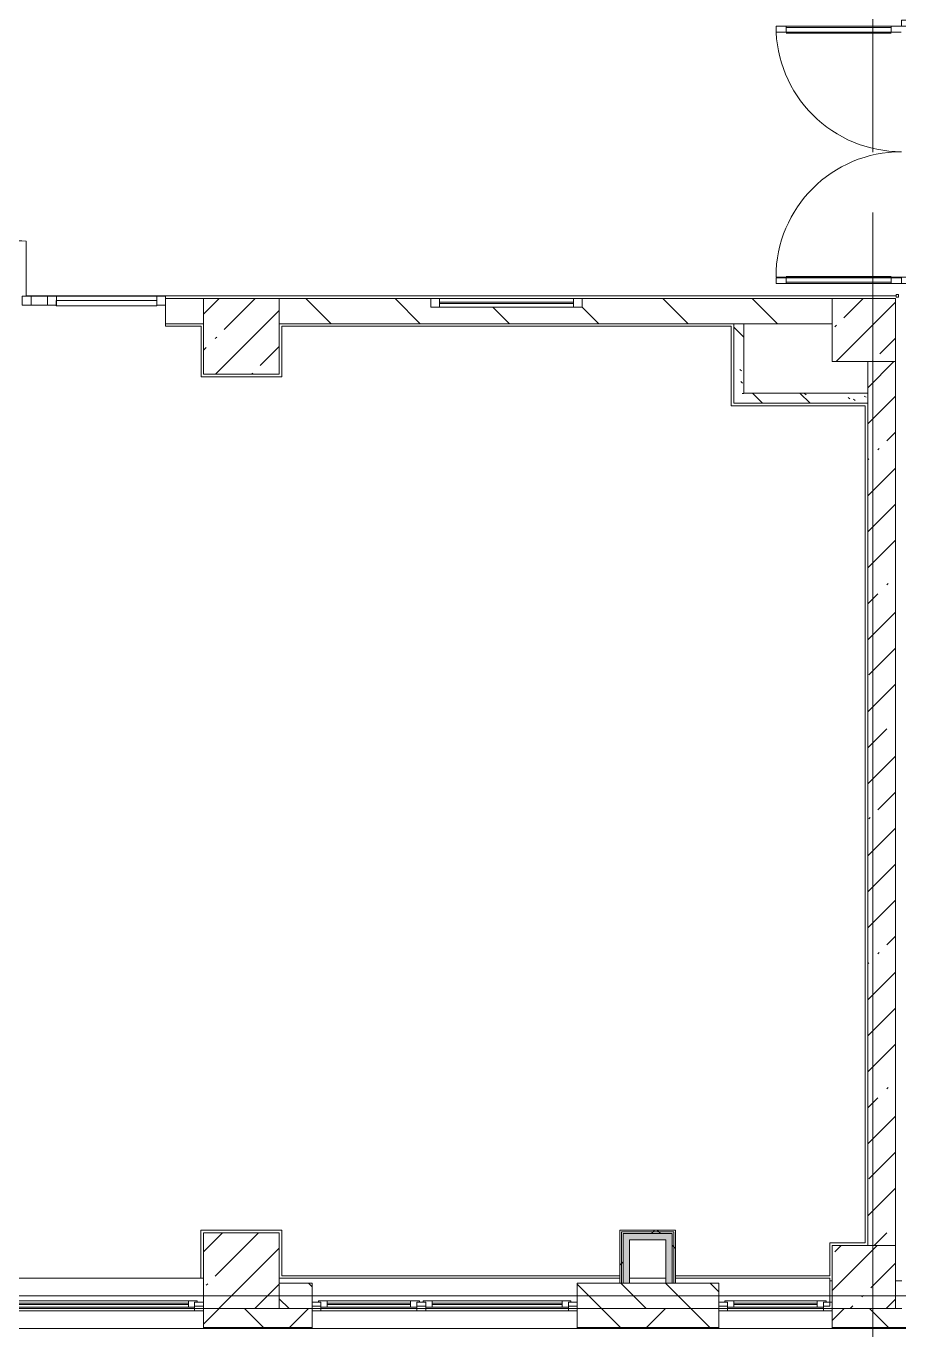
# Model space of a CAD drawing. Header units: millimetres. Extents: x 1322 to 199238, y -8553 to 29000.
# Drawn here: x 103833 to 110745, y -269 to 10057 of the extents above; entities that cross this region are included whole.
import ezdxf

# ---------------------------------------------------------------- set-up
doc = ezdxf.new("R2010")
doc.units = ezdxf.units.MM
doc.linetypes.add('Осевая', pattern=[3175, 635, -476.25, 1587.5, -476.25])
for name, color, linetype, lineweight, true_color in [('A-DETL-GENF-3', 7, 'Continuous', 5, 0xaaaaaa), ('A-DOOR-6', 7, 'Continuous', 5, 0xaaaaaa), ('A-FLOR-2', 7, 'Continuous', 5, 0xaaaaaa), ('I-WALL-1', 7, 'Continuous', 5, 0xe7e7e7), ('I-WALL-5', 7, 'Continuous', 5, 0x787878)]:
    doc.layers.add(name, color=color, linetype=linetype, lineweight=lineweight, true_color=true_color)
for name, color, linetype, lineweight in [('A-GLAZ-3', 7, 'Continuous', 5), ('A-GLAZ-CURT-2', 7, 'Continuous', 5), ('A-GLAZ-CWMG-2', 7, 'Continuous', 5), ('A-WALL', 7, 'Continuous', 9), ('A-WALL-4', 7, 'Continuous', 5), ('I-WALL-3', 7, 'Continuous', 5), ('S-COLS-1', 7, 'Continuous', 5), ('Оси', 7, 'Continuous', 9), ('Оси-2', 7, 'Осевая', 9)]:
    doc.layers.add(name, color=color, linetype=linetype, lineweight=lineweight)
pattern_1 = [(135, (72227.77, 0), (-377.171, -377.171), [533.4, -88.9, 17.78, -88.9]), (135, (72227.77, 376.94), (-377.171, -377.171), []), (50, (72227.77, 0), (637.6445, -55.7866), [66.675, -733.425]), (355, (72227.8, 0), (-123.349, 668.699), [53.34, -586.74]), (100.451, (72280.9, -4.65), (514.299, 612.908), [56.665, -623.315]), (46.184, (72227.8, 177.8), (948.776, -147.15), [100.012, -1100.137]), (96.636, (72306.8, 165.5), (830.91, 865.997), [84.998, -934.973]), (351.184, (72227.8, 177.8), (830.918, 865.988), [80.01, -880.11]), (21, (72316.67, 133.35), (530.6506, -357.928), [66.675, -733.425]), (326, (72316.7, 133.35), (216.308, 644.658), [53.34, -586.74]), (71.451, (72360.9, 103.5), (746.96, 286.724), [56.665, -623.315]), (37.5, (72227.77, 0), (10.8105, 295.9426), [16.764, -562.864, 16.764, -578.866, -588.962]), (37.5, (72227.77, 0), (10.8105, 295.9426), [-1175.258, 16.764, -572.198]), (7.5, (72227.77, 0), (233.8692, 350.6318), [16.764, -322.834, 16.764, -549.529, -224.472]), (7.5, (72227.77, 0), (233.8692, 350.6318), [-905.891, 16.764, -207.708]), (327.5, (72029.52, 0), (474.5678, -20.0513), [16.764, -205.486, 16.764, -676.656, -920.115]), (327.5, (72029.52, 0), (474.5678, -20.0513), [-915.67, 16.764, -903.351]), (317.5, (71940.62, 0), (518.452, 88.9934), [16.764, -272.161, 16.764, -443.738, -653.415]), (317.5, (71940.62, 0), (518.452, 88.9934), [-749.427, 16.764, -636.651])]
pattern_2 = [(135, (72227.77, 0), (-353.5534, -353.5534), [])]
pattern_3 = [(45, (72227.8, 0), (-530.33, 530.33), []), (135, (72227.8, 0), (-530.33, -530.33), [])]

# ---------------------------------------------------------------- blocks, each defined once
blk = doc.blocks.new('BSC_Колонна _Прямоугольная - 600х600-V151-1_10_3_птичка')
at = {"layer": 'S-COLS-1'}
h = blk.add_hatch(dxfattribs=at)
h.set_pattern_fill('FP_84', color=256, style=0, pattern_type=2)
h.set_pattern_definition([(45, (-33310, -7600), (-285.123, 285.123), []), (45, (-33024.88, -7600), (-285.123, 285.123), [504.031, -100.806, 16.764, -84.042])])
h.paths.add_polyline_path([(300, -300), (300, 300), (-300, 300), (-300, -300)])
for p, q in [((300, 300), (-300, 300)), ((-300, 300), (-300, -300)), ((300, -300), (300, 300)), ((-300, -300), (300, -300))]:
    blk.add_line(p, q, dxfattribs=at)
blk = doc.blocks.new('BSC_Колонна _Прямоугольная - 600х600-V152-1_10_3_птичка')
at = {"layer": 'S-COLS-1'}
h = blk.add_hatch(dxfattribs=at)
h.set_pattern_fill('FP_85', color=256, style=0, pattern_type=2)
h.set_pattern_definition([(45, (-33310, -200), (-285.123, 285.123), []), (45, (-33024.88, -200), (-285.123, 285.123), [504.031, -100.806, 16.764, -84.042])])
h.paths.add_polyline_path([(300, -300), (300, 300), (-300, 300), (-300, -300)])
for p, q in [((300, 300), (-300, 300)), ((-300, 300), (-300, -300)), ((300, -300), (300, 300)), ((-300, -300), (300, -300))]:
    blk.add_line(p, q, dxfattribs=at)
blk = doc.blocks.new('120_Окно_СКБ_2Ст - 120_Окно_СКБ_2Ст 2100х2500 _мал створка справа_-22445857-1_10_3_птичка')
at = {"layer": 'A-GLAZ-3'}
for p, q in [((-1050, -127), (-1050, -57)), ((-1050, -57), (-980, -57)), ((1050, -57), (-1050, -57)), ((-980, -57), (-980, -127)), ((150, -87), (-980, -87)), ((-980, -87), (-980, -127)), ((-930, -137), (-930, -87)), ((100, -137), (100, -87)), ((150, -127), (150, -57)), ((150, -57), (220, -57)), ((150, -127), (150, -87)), ((220, -57), (220, -127)), ((980, -87), (220, -87)), ((220, -87), (220, -127)), ((270, -137), (270, -87)), ((930, -137), (930, -87)), ((980, -127), (980, -57)), ((980, -57), (1050, -57)), ((980, -127), (980, -87)), ((1050, -57), (1050, -127)), ((-980, -127), (-1050, -127)), ((-1050, -127), (-1000, -127)), ((-980, -127), (-1000, -127)), ((-1000, -127), (-1000, -137)), ((-1000, -137), (170, -137)), ((170, -137), (-1000, -137)), ((-930, -107), (100, -107)), ((100, -117), (-930, -117)), ((220, -127), (150, -127)), ((170, -127), (150, -127)), ((170, -127), (200, -127)), ((170, -137), (170, -127)), ((220, -127), (200, -127)), ((200, -127), (200, -137)), ((200, -137), (1000, -137)), ((1000, -137), (200, -137)), ((270, -107), (930, -107)), ((930, -117), (270, -117)), ((1050, -127), (980, -127)), ((1000, -127), (980, -127)), ((1000, -127), (1050, -127)), ((1000, -137), (1000, -127))]:
    blk.add_line(p, q, dxfattribs=at)
blk = doc.blocks.new('Дверь_Витражная_остекление_ - ДВН_ДАО_Главный вход_1800 в свету 5-32258809-1_10_3_птичка')
at = {"layer": 'A-DETL-GENF-3'}
for p, q in [((-993, -1013), (-993, -21)), ((-993, -21), (-993, -1013)), ((-993, -100), (-948, -100)), ((-983, -933), (-983, -100)), ((-948, -1013), (-948, -21)), ((-948, -1013), (-948, -21)), ((-939, -933), (-939, -100)), ((989, -933), (989, -100)), ((998, -1013), (998, -20)), ((998, -20), (998, -1013)), ((1043, -100), (998, -100)), ((1033, -933), (1033, -100)), ((1043, -1013), (1043, -20)), ((1043, -1013), (1043, -20)), ((-993, -933), (-948, -933)), ((-993, -1013), (-948, -1013)), ((-993, -1013), (-948, -1013)), ((1043, -933), (998, -933)), ((1043, -1013), (998, -1013)), ((998, -1013), (1043, -1013))]:
    blk.add_line(p, q, dxfattribs=at)
at = {"layer": 'A-DOOR-6'}
for p, q in [((-1043, 20), (-993, 20)), ((-1043, -20), (-1043, 20)), ((-993, 20), (-993, -20)), ((993, 20), (1043, 20)), ((993, -20), (993, 20)), ((1043, 20), (1043, -20)), ((-993, -20), (-1043, -20)), ((-993, -1013), (-993, -21)), ((1043, -20), (993, -20)), ((993, -1013), (993, -21))]:
    blk.add_line(p, q, dxfattribs=at)
for centre, start, end in [((-993, -20), 270, 0), ((993, -20), 180, 270)]:
    blk.add_arc(centre, 993, start, end, dxfattribs=at)
blk = doc.blocks.new('BSC_Колонна _Прямоугольная - 500х500-V203-1_10_3_птичка')
at = {"layer": 'S-COLS-1'}
h = blk.add_hatch(dxfattribs=at)
h.set_pattern_fill('FP_119', color=256, style=0, pattern_type=2)
h.set_pattern_definition([(45, (-38240, -150), (-285.123, 285.123), []), (45, (-37954.88, -150), (-285.123, 285.123), [504.031, -100.806, 16.764, -84.042])])
h.paths.add_polyline_path([(160, -250), (250, -250), (250, 250), (-250, 250), (-250, -250)])
for p, q in [((250, 250), (-250, 250)), ((-250, 250), (-250, -250)), ((250, -250), (250, 250)), ((-250, -250), (250, -250))]:
    blk.add_line(p, q, dxfattribs=at)
blk = doc.blocks.new('BSC_Колонна _Прямоугольная - 500х500-V204-1_10_3_птичка')
at = {"layer": 'S-COLS-1'}
h = blk.add_hatch(dxfattribs=at)
h.set_pattern_fill('FP_120', color=256, style=0, pattern_type=2)
h.set_pattern_definition([(45, (-38240, -7650), (-285.123, 285.123), []), (45, (-37954.88, -7650), (-285.123, 285.123), [504.031, -100.806, 16.764, -84.042])])
h.paths.add_polyline_path([(250, -250), (250, 250), (-250, 250), (-250, -250), (30, -250)])
for p, q in [((250, 250), (-250, 250)), ((-250, 250), (-250, -250)), ((250, -250), (250, 250)), ((-250, -250), (250, -250))]:
    blk.add_line(p, q, dxfattribs=at)
blk = doc.blocks.new('120_Окно_СКБ_2Ст - 120_Окно_СКБ_2Ст 2800х2500_створка_-22445922-1_10_3_птичка')
at = {"layer": 'A-GLAZ-3'}
for p, q in [((-1400, -127), (-1400, -57)), ((-1400, -57), (-1330, -57)), ((1400, -57), (-1400, -57)), ((-1330, -57), (-1330, -127)), ((500, -87), (-1330, -87)), ((-1330, -87), (-1330, -127)), ((-1280, -137), (-1280, -87)), ((450, -137), (450, -87)), ((500, -127), (500, -57)), ((500, -57), (570, -57)), ((500, -127), (500, -87)), ((570, -57), (570, -127)), ((1330, -87), (570, -87)), ((570, -87), (570, -127)), ((620, -137), (620, -87)), ((1280, -137), (1280, -87)), ((1330, -127), (1330, -57)), ((1330, -57), (1400, -57)), ((1330, -127), (1330, -87)), ((1400, -57), (1400, -127)), ((-1330, -127), (-1400, -127)), ((-1400, -127), (-1350, -127)), ((-1330, -127), (-1350, -127)), ((-1350, -127), (-1350, -137)), ((-1350, -137), (520, -137)), ((520, -137), (-1350, -137)), ((-1280, -107), (450, -107)), ((450, -117), (-1280, -117)), ((570, -127), (500, -127)), ((520, -127), (500, -127)), ((520, -127), (550, -127)), ((520, -137), (520, -127)), ((570, -127), (550, -127)), ((550, -127), (550, -137)), ((550, -137), (1350, -137)), ((1350, -137), (550, -137)), ((620, -107), (1280, -107)), ((1280, -117), (620, -117)), ((1400, -127), (1330, -127)), ((1350, -127), (1330, -127)), ((1350, -127), (1400, -127)), ((1350, -137), (1350, -127))]:
    blk.add_line(p, q, dxfattribs=at)
blk = doc.blocks.new('120_Окно_СКБ_1Ст - 120_Окно_СКБ_1Ст 900х2500_h_-V234-1_10_3_птичка')
at = {"layer": 'A-GLAZ-3'}
for p, q in [((-450, -127), (-450, -57)), ((-450, -57), (-380, -57)), ((450, -57), (-450, -57)), ((-380, -57), (-380, -127)), ((380, -87), (-380, -87)), ((-380, -87), (-380, -127)), ((-330, -137), (-330, -87)), ((330, -137), (330, -87)), ((380, -127), (380, -57)), ((380, -57), (450, -57)), ((380, -127), (380, -87)), ((450, -57), (450, -127)), ((-380, -127), (-450, -127)), ((-450, -127), (-400, -127)), ((-380, -127), (-400, -127)), ((-400, -127), (-400, -137)), ((-400, -137), (400, -137)), ((400, -137), (-400, -137)), ((-330, -107), (330, -107)), ((330, -117), (-330, -117)), ((450, -127), (380, -127)), ((400, -127), (380, -127)), ((400, -127), (450, -127)), ((400, -137), (400, -127))]:
    blk.add_line(p, q, dxfattribs=at)
blk = doc.blocks.new('Прямоугольный импост - 50 x 70 мм-31700031-1_10_3_птичка')
at = {"layer": 'A-GLAZ-CWMG-2'}
for p, q in [((-70, 35), (0, 35)), ((-70, -35), (-70, 35)), ((0, 35), (0, -35)), ((0, -35), (-70, -35))]:
    blk.add_line(p, q, dxfattribs=at)
blk = doc.blocks.new('Системная панель - Стемалит - 40мм-31720939-1_10_3_птичка')
at = {"layer": 'A-GLAZ-CURT-2'}
for p, q in [((65, 35), (-65, 35)), ((-65, 35), (-65, -35)), ((65, -35), (65, 35)), ((-65, -35), (65, -35))]:
    blk.add_line(p, q, dxfattribs=at)
blk = doc.blocks.new('Прямоугольный импост - 50 x 70 мм-31687886-1_10_3_птичка')
at = {"layer": 'A-GLAZ-CWMG-2'}
for p, q in [((-35, 35), (35, 35)), ((-35, -35), (-35, 35)), ((35, 35), (35, -35)), ((35, -35), (-35, -35))]:
    blk.add_line(p, q, dxfattribs=at)
blk = doc.blocks.new('Системная панель - Стекло - 40мм-V270-1_10_3_птичка')
at = {"layer": 'A-GLAZ-CURT-2'}
h = blk.add_hatch(dxfattribs=at)
h.set_pattern_fill('FP_173', color=256, style=0, pattern_type=2)
h.set_pattern_definition([(45, (-32742.5, -7383), (-1414.21, 1414.21), [1000, -3000]), (45, (-33742.5, -7883), (-1414.21, 1414.21), [3000, -1000]), (45, (-31742.5, -8383), (-1414.21, 1414.21), [1000, -3000])])
h.paths.add_polyline_path([(-335, -40), (398, -35), (398, 0), (-398, 0), (-398, -40)])
for p, q in [((398, 0), (-398, 0)), ((-398, 0), (-398, -40)), ((398, -40), (398, 0)), ((-398, -40), (398, -40))]:
    blk.add_line(p, q, dxfattribs=at)
blk = doc.blocks.new('Прямоугольный импост - 50 x 70 мм-31702100-1_10_3_птичка')
at = {"layer": 'A-GLAZ-CWMG-2'}
for p, q in [((-35, 35), (35, 35)), ((-35, -35), (-35, 35)), ((35, 35), (35, -35)), ((35, -35), (-35, -35))]:
    blk.add_line(p, q, dxfattribs=at)
blk = doc.blocks.new('Прямоугольный импост - 50 x 70 мм-31720914-1_10_3_птичка')
at = {"layer": 'A-GLAZ-CWMG-2'}
blk.add_line((24940, 7918), (24145, 7918), dxfattribs=at)
blk = doc.blocks.new('120_Окно_СКБ_1Ст - 120_Окно_СКБ_1Ст 400х1200 EI30-24228909-1_10_3_птичка')
at = {"layer": 'A-GLAZ-3'}
for p, q in [((-600, 30), (-600, 100)), ((-600, 100), (-530, 100)), ((600, 100), (-600, 100)), ((-530, 30), (-600, 30)), ((-600, 30), (600, 30)), ((-530, 100), (-530, 30)), ((530, 70), (-530, 70)), ((530, 60), (-530, 60)), ((530, 30), (530, 100)), ((530, 100), (600, 100)), ((600, 30), (530, 30)), ((600, 100), (600, 30))]:
    blk.add_line(p, q, dxfattribs=at)

msp = doc.modelspace()

# ---------------------------------------------------------------- hatches: boundary and pattern name
at = {"layer": 'A-WALL-4'}
h = msp.add_hatch(dxfattribs=at)
h.set_pattern_fill('FP_67', color=256, style=0, pattern_type=2)
h.set_pattern_definition([(135, (72227.77, 0), (-176.7767, -176.7767), [])])
h.paths.add_polyline_path([(105837.8, -100), (106097.8, -100), (106097.8, 100), (105837.8, 100), (105837.8, -99.8)])
h.paths.add_polyline_path([(109200.8, -100), (109317.8, -100), (109317.8, 100), (108197.8, 100), (108197.8, -100), (108270.9, -100)])
h = msp.add_hatch(dxfattribs=at)
h.set_pattern_fill('FP_56', color=256, style=0, pattern_type=2)
h.set_pattern_definition([(45, (72227.77, 0), (-353.5534, 353.5534), []), (135, (72227.77, 0), (-353.5534, -353.5534), [])])
h.paths.add_polyline_path([(147921.6, -250), (147927.8, -250), (147927.8, -100), (146207.8, -100), (146207.8, -250), (147919.8, -250)])
h.paths.add_polyline_path([(139888.5, -250), (142887.8, -250), (142887.8, -100), (139287.8, -100), (139287.8, -250)])
h.paths.add_polyline_path([(144463.8, -250), (144507.8, -250), (144507.8, -100), (143787.8, -101.8), (143787.8, -250), (144307.8, -250)])
h.paths.add_polyline_path([(138028.6, -250), (138387.8, -250), (138387.8, -100), (137387.8, -100), (137387.8, -250)])
h.paths.add_polyline_path([(133137.8, -250), (133837.8, -250), (133837.8, -100), (133137.8, -100), (133137.8, -128.3)])
h.paths.add_polyline_path([(132237.8, -250), (132237.8, -100), (131487.8, -100), (131487.8, -250)])
h.paths.add_polyline_path([(135937.8, -250), (136487.8, -250), (136487.8, -100), (135937.8, -100), (135937.8, -121.3)])
h.paths.add_polyline_path([(128729.3, -250), (129387.8, -250), (129387.8, -100), (128637.8, -100), (128637.8, -250)])
h.paths.add_polyline_path([(114965.3, -250), (116537.8, -250), (116537.8, -100), (114965.3, -100), (114965.3, -173.5)])
h.paths.add_polyline_path([(119637.8, -250), (120387.8, -250), (120387.8, -100), (119637.8, -100), (119637.8, -161.8)])
h.paths.add_polyline_path([(121287.8, -250), (121999.3, -250), (121999.3, -100), (121287.8, -100), (121287.8, -157.7)])
h.paths.add_polyline_path([(125537.8, -250), (125537.8, -100), (124099.3, -100), (124099.3, -250), (125009.6, -250)])
h.paths.add_polyline_path([(109317.8, -250), (109317.8, -100), (108197.8, -100), (108197.8, -250), (109200.8, -250)])
h.paths.add_polyline_path([(111060.6, -250), (111267.8, -250), (111267.8, -100), (110217.8, -100), (110217.8, -250)])
h.paths.add_polyline_path([(112167.8, -250), (112865.3, -250), (112865.3, -100), (112167.8, -100), (112167.8, -180.4)])
h.paths.add_polyline_path([(106097.8, -250), (106097.8, -100), (105237.8, -100), (105237.8, -250)])
h.paths.add_polyline_path([(102437.8, -250), (102437.8, -100), (101437.5, -100), (101437.5, -250), (101761.3, -250)])
h.paths.add_polyline_path([(99537.8, -250), (100537.5, -250), (100537.5, -100), (99537.8, -100), (99537.8, -211.8)])
h.paths.add_polyline_path([(87812.4, -250), (87837.8, -250), (87837.8, -100), (87087.8, -100), (87087.8, -250)])
h.paths.add_polyline_path([(98637.8, -250), (98637.8, -100), (97662.8, -100), (97662.8, -250), (98041.6, -250)])
h.paths.add_polyline_path([(88737.8, -250), (89487.8, -250), (89487.8, -100), (88737.8, -100), (88737.8, -238.7)])
h.paths.add_polyline_path([(92937.8, -250), (92937.8, -100), (91587.8, -100), (91587.8, -250)])
h.paths.add_polyline_path([(94321.9, -250), (94862.8, -250), (94862.8, -100), (93837.8, -100), (93837.8, -250)])
h.paths.add_polyline_path([(81387.5, -250), (82137.8, -250), (82137.8, -100), (81387.5, -100), (81387.5, -118)])
h.paths.add_polyline_path([(80487.5, -250), (80487.5, -100), (79057.8, -100), (79057.8, -250), (80372.9, -250)])
h.paths.add_polyline_path([(84987.8, -250), (84987.8, -100), (84237.8, -100), (84237.8, -250)])
h.paths.add_polyline_path([(71967.8, -250), (75957.8, -250), (75957.8, -100), (71967.8, -100), (71967.8, -210)])
at = {"layer": 'I-WALL-1'}
for points in [[(108560.4, 100), (108610.4, 100), (108610.4, 495), (108560.4, 495), (108560.4, 120)], [(108610.4, 445), (108950.4, 445), (108950.4, 495), (108610.4, 495)], [(108950.4, 100), (108950.4, 445), (108900.4, 445), (108900.4, 100)]]:
    msp.add_hatch(color=256, dxfattribs=at).paths.add_polyline_path(points)
at = {"layer": 'I-WALL-3'}
h = msp.add_hatch(dxfattribs=at)
h.set_pattern_fill('FP_66', color=256, style=0, pattern_type=2)
h.set_pattern_definition(pattern_2)
h.paths.add_polyline_path([(102037.5, 7700), (102437.8, 7700), (102437.8, 7900), (102037.5, 7900), (102037.5, 7754.5)])
h.paths.add_polyline_path([(105219.2, 7700), (105237.8, 7700), (105237.8, 7900), (104937.8, 7900), (104937.8, 7700), (105219.1, 7700)])
h = msp.add_hatch(dxfattribs=at)
h.set_pattern_fill('FP_66', color=256, style=0, pattern_type=2)
h.set_pattern_definition(pattern_2)
h.paths.add_polyline_path([(105837.8, 7700), (110217.8, 7700), (110217.8, 7900), (108237.8, 7900), (108237.8, 7830), (107037.8, 7833.3), (107037.8, 7900), (105837.8, 7900)])
h = msp.add_hatch(dxfattribs=at)
h.set_pattern_fill('FP_36', color=256, style=0, pattern_type=2)
h.set_pattern_definition([(45, (72227.77, 0), (-285.123, 285.123), []), (45, (72512.9, 0), (-285.123, 285.123), [504.031, -100.806, 16.764, -84.042])])
h.paths.add_polyline_path([(110497.8, 400), (110717.8, 400), (110717.8, 7400), (110497.8, 7400), (110497.8, 413.8)])
h = msp.add_hatch(dxfattribs=at)
h.set_pattern_fill('FP_172', color=256, style=0, pattern_type=2)
h.set_pattern_definition(pattern_3)
h.paths.add_polyline_path([(108535.4, 100), (108547.9, 100), (108547.9, 520), (108535.4, 519.9), (108535.4, 120)])
h = msp.add_hatch(dxfattribs=at)
h.set_pattern_fill('FP_172', color=256, style=0, pattern_type=2)
h.set_pattern_definition(pattern_3)
h.paths.add_polyline_path([(108900.4, 507.5), (108975.4, 507.5), (108975.4, 520), (108547.9, 520), (108547.9, 507.5), (108610.4, 507.5)])
h = msp.add_hatch(dxfattribs=at)
h.set_pattern_fill('FP_172', color=256, style=0, pattern_type=2)
h.set_pattern_definition(pattern_3)
h.paths.add_polyline_path([(108560.4, 100), (108560.4, 507.5), (108547.9, 507.5), (108547.9, 100)])
h = msp.add_hatch(dxfattribs=at)
h.set_pattern_fill('FP_172', color=256, style=0, pattern_type=2)
h.set_pattern_definition(pattern_3)
h.paths.add_polyline_path([(108962.9, 495), (108962.9, 507.5), (108560.4, 507.5), (108560.4, 495), (108950.4, 495)])
h = msp.add_hatch(dxfattribs=at)
h.set_pattern_fill('FP_172', color=256, style=0, pattern_type=2)
h.set_pattern_definition(pattern_3)
h.paths.add_polyline_path([(108962.9, 100), (108962.9, 495), (108950.4, 495), (108950.4, 100)])
h = msp.add_hatch(dxfattribs=at)
h.set_pattern_fill('FP_172', color=256, style=0, pattern_type=2)
h.set_pattern_definition(pattern_3)
h.paths.add_polyline_path([(108975.4, 100), (108975.4, 507.5), (108962.9, 507.5), (108962.9, 100)])
at = {"layer": 'I-WALL-5'}
h = msp.add_hatch(dxfattribs=at)
h.set_pattern_fill('FP_65', color=256, style=0, pattern_type=2)
h.set_pattern_definition(pattern_1)
h.paths.add_polyline_path([(109517.8, 7070), (109517.8, 7700), (109437.8, 7700), (109437.8, 7070)])
h = msp.add_hatch(dxfattribs=at)
h.set_pattern_fill('FP_65', color=256, style=0, pattern_type=2)
h.set_pattern_definition(pattern_1)
h.paths.add_polyline_path([(110217.8, 7070), (110497.8, 7070), (110497.8, 7150), (109517.8, 7150), (109517.8, 7070), (110197.8, 7070)])

# ---------------------------------------------------------------- linework, layer by layer
at = {"layer": 'A-FLOR-2'}
for p, q in [((103832.8, 7918), (103832.8, 8355.2)), ((103832.8, 7920), (110722.8, 7920)), ((104937.8, 7680), (104937.8, 7700)), ((105219.1, 7680), (104937.8, 7680)), ((105219.1, 7280), (105219.1, 7680)), ((109417.8, 7680), (105857.8, 7680)), ((105857.8, 7680), (105857.8, 7280)), ((109417.8, 7050), (109417.8, 7680)), ((105857.8, 7280), (105219.1, 7280)), ((110477.8, 7050), (109417.8, 7050)), ((110477.8, 420), (110477.8, 7050)), ((105217.8, 140), (105217.8, 520)), ((105217.8, 520), (105857.8, 520)), ((105857.8, 520), (105857.8, 160)), ((108976.4, 520), (108976.4, 160)), ((110197.8, 160), (110197.8, 420)), ((110197.8, 420), (110477.8, 420)), ((105857.8, 160), (108535.4, 160)), ((108976.4, 160), (110197.8, 160)), ((110197.8, 120), (110217.8, 120)), ((110717.8, 120), (110767.8, 120))]:
    msp.add_line(p, q, dxfattribs=at)
msp.add_arc((103782.8, 7913), 445, 83.54865, 149.34163, dxfattribs=at)
at = {"layer": 'A-WALL'}
for p, q in [((109517.8, 7700), (109437.8, 7700)), ((110497.8, 7070), (110497.8, 7150)), ((108547.9, 507.5), (108547.9, 100)), ((108962.9, 507.5), (108547.9, 507.5)), ((108560.4, 495), (108560.4, 100)), ((108950.4, 495), (108560.4, 495)), ((108950.4, 100), (108950.4, 495)), ((108962.9, 100), (108962.9, 507.5)), ((106097.8, -100), (105837.8, -100)), ((109317.8, -100), (108197.8, -100)), ((105237.8, -250), (106097.8, -250)), ((105237.8, -253), (106097.8, -253)), ((108197.8, -250), (109317.8, -250)), ((108197.8, -253), (109317.8, -253)), ((110217.8, -250), (111267.8, -250)), ((110217.8, -253), (111267.8, -253))]:
    msp.add_line(p, q, dxfattribs=at)
at = {"layer": 'A-WALL-4'}
for p, q in [((110742.8, 7931), (110722.8, 7931)), ((110722.8, 7931), (110722.8, 7911)), ((110722.8, 7911), (110742.8, 7911)), ((110742.8, 7911), (110742.8, 7931)), ((106097.8, 100), (105837.8, 100)), ((106097.8, -258), (106097.8, 100)), ((109317.8, 100), (108197.8, 100)), ((108197.8, 100), (108197.8, -258)), ((109317.8, -258), (109317.8, 100)), ((102437.8, -100), (105237.8, -100)), ((105237.8, -100), (105237.8, -258)), ((106097.8, -100), (108197.8, -100)), ((109317.8, -100), (110217.8, -100)), ((110217.8, -100), (110217.8, -258)), ((110767.8, -100), (110717.8, -100)), ((93837.8, -258), (110217.8, -258)), ((121999.3, -258), (110217.8, -258))]:
    msp.add_line(p, q, dxfattribs=at)
at = {"layer": 'I-WALL-3'}
for p, q in [((105237.8, 7900), (104937.8, 7900)), ((104937.8, 7900), (104937.8, 7700)), ((107037.8, 7900), (105837.8, 7900)), ((110217.8, 7900), (108237.8, 7900)), ((104937.8, 7700), (105237.8, 7700)), ((105837.8, 7700), (109437.8, 7700)), ((109437.8, 7700), (109437.8, 7070)), ((109517.8, 7150), (109517.8, 7700)), ((109517.8, 7700), (110217.8, 7700)), ((110497.8, 7400), (110497.8, 7150)), ((110717.8, 400), (110717.8, 7400)), ((110497.8, 7150), (109517.8, 7150)), ((109437.8, 7070), (110497.8, 7070)), ((110497.8, 7070), (110497.8, 400)), ((108535.4, 520), (108535.4, 100)), ((108975.4, 520), (108535.4, 520)), ((108975.4, 100), (108975.4, 520)), ((108610.4, 100), (108610.4, 445)), ((108610.4, 445), (108900.4, 445)), ((108900.4, 445), (108900.4, 100)), ((102436.8, 140), (105237.8, 140)), ((105837.8, 140), (108535.4, 140)), ((108610.4, 140), (108900.4, 140)), ((108975.4, 140), (110197.8, 140)), ((110197.8, -80), (110197.8, 140)), ((105237.8, -80), (105167.8, -80)), ((106167.8, -80), (106097.8, -80)), ((106997.8, -80), (106927.8, -80)), ((108197.8, -80), (108127.8, -80)), ((109387.8, -80), (109317.8, -80)), ((110197.8, -80), (110147.8, -80))]:
    msp.add_line(p, q, dxfattribs=at)
at = {"layer": 'Оси'}
for p, q in [((110537.8, -4552.8), (110537.8, 7947.2)), ((98487.8, 0), (110987.8, 0))]:
    msp.add_line(p, q, dxfattribs=at)
at = {"layer": 'Оси-2'}
msp.add_line((110537.8, 7947.2), (110537.8, 11299.7), dxfattribs=at)

# ---------------------------------------------------------------- block references
at = {"layer": 'A-DOOR-6', "rotation": 269.9999999999999}
msp.add_blockref('Дверь_Витражная_остекление_ - ДВН_ДАО_Главный вход_1800 в свету 5-32258809-1_10_3_птичка', (110784.8, 9062.5), dxfattribs=at)
at = {"layer": 'A-GLAZ-3'}
msp.add_blockref('120_Окно_СКБ_1Ст - 120_Окно_СКБ_1Ст 400х1200 EI30-24228909-1_10_3_птичка', (107637.8, 7800), dxfattribs=at)
at = {"layer": 'A-GLAZ-3', "rotation": 180}
for name, p in [('120_Окно_СКБ_2Ст - 120_Окно_СКБ_2Ст 2800х2500_створка_-22445922-1_10_3_птичка', (103837.8, -175)), ('120_Окно_СКБ_2Ст - 120_Окно_СКБ_2Ст 2100х2500 _мал створка справа_-22445857-1_10_3_птичка', (107147.8, -175)), ('120_Окно_СКБ_1Ст - 120_Окно_СКБ_1Ст 900х2500_h_-V234-1_10_3_птичка', (109767.8, -175))]:
    msp.add_blockref(name, p, dxfattribs=at)
at = {"layer": 'A-GLAZ-CURT-2'}
for name, p in [('Системная панель - Стемалит - 40мм-31720939-1_10_3_птичка', (103937.8, 7883)), ('Системная панель - Стекло - 40мм-V270-1_10_3_птичка', (104470.3, 7883))]:
    msp.add_blockref(name, p, dxfattribs=at)
at = {"layer": 'A-GLAZ-CWMG-2', "extrusion": (0, 0, -1), "rotation": 180}
for name, p in [('Прямоугольный импост - 50 x 70 мм-31687886-1_10_3_птичка', (-103837.8, 7883)), ('Прямоугольный импост - 50 x 70 мм-31702100-1_10_3_птичка', (-104037.8, 7883)), ('Прямоугольный импост - 50 x 70 мм-31700031-1_10_3_птичка', (-104937.8, 7883))]:
    msp.add_blockref(name, p, dxfattribs=at)
at = {"layer": 'A-GLAZ-CWMG-2'}
msp.add_blockref('Прямоугольный импост - 50 x 70 мм-31720914-1_10_3_птичка', (79927.8, 0), dxfattribs=at)
at = {"layer": 'S-COLS-1'}
for name, p in [('BSC_Колонна _Прямоугольная - 600х600-V151-1_10_3_птичка', (105537.8, 7600)), ('BSC_Колонна _Прямоугольная - 500х500-V204-1_10_3_птичка', (110467.8, 7650)), ('BSC_Колонна _Прямоугольная - 600х600-V152-1_10_3_птичка', (105537.8, 200)), ('BSC_Колонна _Прямоугольная - 500х500-V203-1_10_3_птичка', (110467.8, 150))]:
    msp.add_blockref(name, p, dxfattribs=at)

doc.saveas('drawing.dxf')
